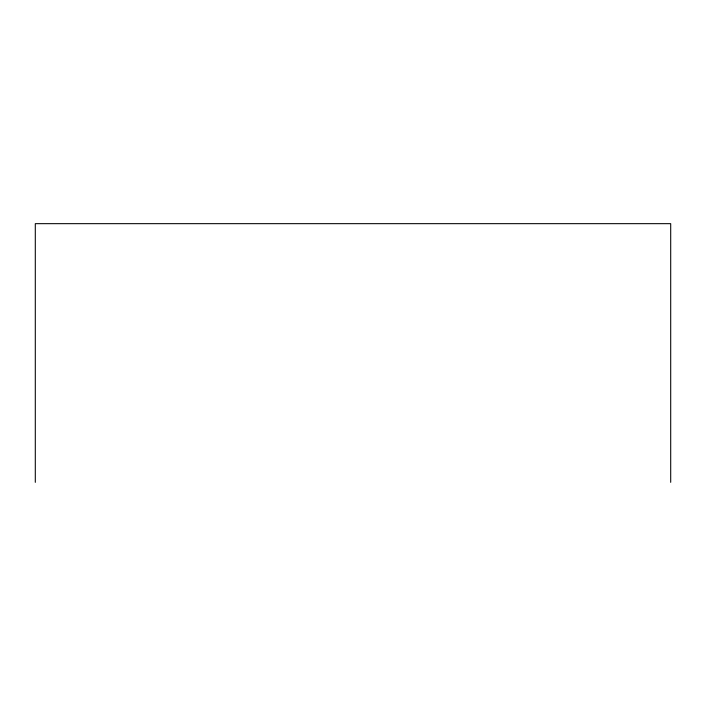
<?xml version="1.0" encoding="UTF-8"?>
<svg xmlns="http://www.w3.org/2000/svg" width="706" height="706" viewBox="0 0 706 706"><rect width="100%" height="100%" fill="white"/><g stroke="black" fill="none" stroke-linecap="round" stroke-linejoin="round"><path stroke-width="1.06" d="M670.7 482.339L670.7 223.661L35.3 223.661L35.3 482.339"/></g></svg>
